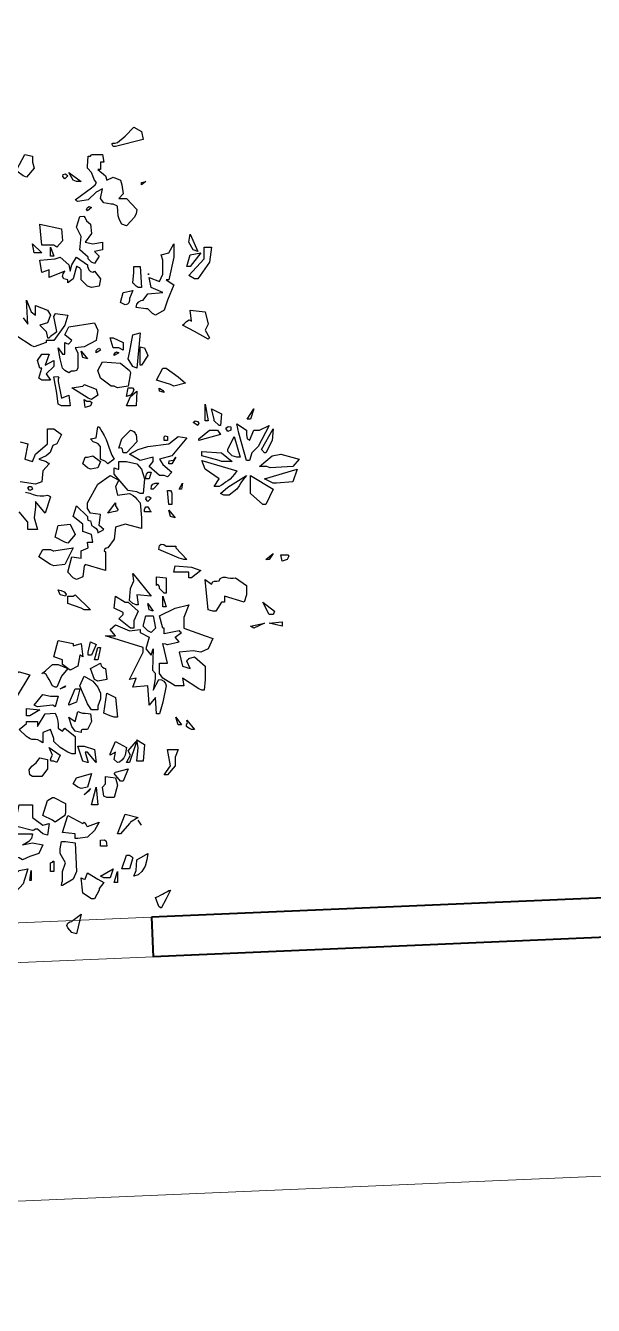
# Model space of a CAD drawing. Header units: millimetres. Extents: x 2810.5 to 2848.4, y 1624.4 to 1676.1.
# Drawn here: x 2822.14 to 2824.55, y 1658.49 to 1663.92 of the extents above; entities that cross this region are included whole.
import ezdxf

# ---------------------------------------------------------------- set-up
doc = ezdxf.new("R2010")
doc.units = ezdxf.units.MM
for name, color, linetype, lineweight in [('MURATURA_section_wall', 7, 'Continuous', 40), ('PROIEZIONI_finissime_fine lines', 251, 'Continuous', 9), ('PROIEZIONI_projections', 145, 'Continuous', 13)]:
    doc.layers.add(name, color=color, linetype=linetype, lineweight=lineweight)
doc.layers.add('VERDE_ALBERI', color=104, linetype='Continuous')

msp = doc.modelspace()

# ---------------------------------------------------------------- linework, layer by layer
at = {"layer": 'MURATURA_section_wall'}
msp.add_line((2822.6721, 1660.1373), (2822.6793, 1659.9699), dxfattribs=at)
for points in [[(2824.857, 1660.2309), (2822.6721, 1660.1373)], [(2824.8642, 1660.0635), (2822.6793, 1659.9699)]]:
    msp.add_lwpolyline(points, dxfattribs=at)
at = {"layer": 'PROIEZIONI_finissime_fine lines'}
msp.add_lwpolyline([(2811.7786, 1658.4914), (2811.7786, 1672.0177), (2831.8717, 1670.5762), (2831.6399, 1659.3424)], close=True, dxfattribs=at)
at = {"layer": 'PROIEZIONI_projections'}
for points in [[(2822.6721, 1660.1373), (2819.3971, 1659.9969)], [(2822.6793, 1659.9699), (2819.4043, 1659.8296)]]:
    msp.add_lwpolyline(points, dxfattribs=at)
at = {"layer": 'VERDE_ALBERI', "linetype": 'ByBlock'}
for points in [[(2822.5102, 1663.4045), (2822.5044, 1663.4161), (2822.5082, 1663.4199), (2822.5179, 1663.4199), (2822.5275, 1663.4219), (2822.5602, 1663.4488), (2822.5968, 1663.4874), (2822.6296, 1663.4681), (2822.6373, 1663.4354), (2822.5198, 1663.4045), (2822.5102, 1663.4045)], [(2822.1019, 1663.3083), (2822.1347, 1663.3718), (2822.1674, 1663.3641), (2822.1674, 1663.339), (2822.1751, 1663.314), (2822.1423, 1663.2755), (2822.1288, 1663.2813), (2822.1019, 1663.3005), (2822.1019, 1663.3044), (2822.1019, 1663.3083), (2822.1019, 1663.3083)], [(2822.4004, 1663.3217), (2822.4043, 1663.3641), (2822.41, 1663.3641), (2822.412, 1663.3641), (2822.4139, 1663.3641), (2822.4139, 1663.3641), (2822.4158, 1663.3679), (2822.4177, 1663.3718), (2822.4177, 1663.3718), (2822.464, 1663.3718), (2822.4697, 1663.339), (2822.462, 1663.339), (2822.4582, 1663.339), (2822.4562, 1663.339), (2822.4562, 1663.339), (2822.4562, 1663.3083), (2822.4505, 1663.3083), (2822.4466, 1663.3083), (2822.4447, 1663.3083), (2822.4447, 1663.3083), (2822.4775, 1663.2813), (2822.4832, 1663.262), (2822.5102, 1663.2755), (2822.541, 1663.262), (2822.5467, 1663.2428), (2822.5526, 1663.2042), (2822.5333, 1663.185), (2822.566, 1663.185), (2822.6103, 1663.1387), (2822.6065, 1663.1195), (2822.5987, 1663.1041), (2822.5853, 1663.0906), (2822.566, 1663.0695), (2822.5467, 1663.0752), (2822.5371, 1663.0945), (2822.5314, 1663.1118), (2822.5295, 1663.1311), (2822.5275, 1663.1522), (2822.5102, 1663.16), (2822.5044, 1663.16), (2822.5025, 1663.16), (2822.5006, 1663.16), (2822.5006, 1663.16), (2822.4697, 1663.1657), (2822.4562, 1663.185), (2822.464, 1663.2254), (2822.437, 1663.2119), (2822.4043, 1663.1792), (2822.36, 1663.1715), (2822.3542, 1663.1753), (2822.3504, 1663.1792), (2822.3484, 1663.1792), (2822.3484, 1663.1792), (2822.4177, 1663.2293), (2822.4255, 1663.2351), (2822.4331, 1663.2428), (2822.4389, 1663.2524), (2822.4312, 1663.262), (2822.4177, 1663.2948), (2822.4004, 1663.314), (2822.4004, 1663.3179), (2822.4004, 1663.3217), (2822.4004, 1663.3217)], [(2822.3041, 1663.2678), (2822.2964, 1663.2774), (2822.2983, 1663.2871), (2822.308, 1663.289), (2822.3176, 1663.2813), (2822.3041, 1663.2678)], [(2822.3407, 1663.262), (2822.3214, 1663.2948), (2822.3734, 1663.2562), (2822.3542, 1663.2562), (2822.3407, 1663.262)], [(2822.6296, 1663.2428), (2822.6296, 1663.2524), (2822.6353, 1663.2543), (2822.6431, 1663.2543), (2822.6488, 1663.2562), (2822.6296, 1663.2428)], [(2822.4043, 1662.9365), (2822.3677, 1662.9674), (2822.3734, 1663.0232), (2822.3542, 1663.0636), (2822.3677, 1663.108), (2822.385, 1663.1099), (2822.3908, 1663.1022), (2822.3965, 1663.0906), (2822.4139, 1663.0752), (2822.4177, 1663.0367), (2822.3908, 1663.0001), (2822.4235, 1662.9924), (2822.464, 1663.0001), (2822.464, 1662.9674), (2822.4312, 1662.9596), (2822.4505, 1662.9404), (2822.4312, 1662.9096), (2822.4177, 1662.9154), (2822.4043, 1662.9289), (2822.4043, 1662.9327), (2822.4043, 1662.9365), (2822.4043, 1662.9365)], [(2822.4004, 1663.133), (2822.3965, 1663.1387), (2822.4004, 1663.1465), (2822.4081, 1663.1503), (2822.4177, 1663.1465), (2822.4004, 1663.133)], [(2822.2579, 1662.9866), (2822.2078, 1662.9866), (2822.1982, 1663.0752), (2822.2906, 1663.056), (2822.2945, 1663.0059), (2822.2714, 1662.9789), (2822.2579, 1662.9866)], [(2822.8491, 1662.9674), (2822.8299, 1663.0001), (2822.8357, 1663.0329), (2822.8684, 1662.9596), (2822.8491, 1662.9674)], [(2822.1751, 1662.9539), (2822.1674, 1662.9924), (2822.2078, 1662.9539), (2822.1886, 1662.9539), (2822.1751, 1662.9539)], [(2822.2444, 1662.9404), (2822.2444, 1662.9789), (2822.2579, 1662.9404), (2822.2444, 1662.9404)], [(2822.7201, 1662.871), (2822.7201, 1662.9231), (2822.7124, 1662.9462), (2822.7452, 1662.9539), (2822.7663, 1662.9924), (2822.7663, 1662.9365), (2822.7452, 1662.8403), (2822.7393, 1662.8403), (2822.7355, 1662.8403), (2822.7336, 1662.8403), (2822.7336, 1662.8403), (2822.7663, 1662.8191), (2822.7393, 1662.7536), (2822.7258, 1662.7112), (2822.6893, 1662.6901), (2822.6758, 1662.6978), (2822.6566, 1662.717), (2822.6527, 1662.717), (2822.6508, 1662.717), (2822.6488, 1662.717), (2822.6488, 1662.717), (2822.6065, 1662.7228), (2822.6103, 1662.7363), (2822.6181, 1662.7459), (2822.6277, 1662.7517), (2822.6373, 1662.7536), (2822.6566, 1662.7806), (2822.7201, 1662.7863), (2822.6701, 1662.8075), (2822.6623, 1662.8499), (2822.7066, 1662.8325), (2822.7201, 1662.8634), (2822.7201, 1662.8673), (2822.7201, 1662.871)], [(2822.8222, 1662.8961), (2822.8357, 1662.9462), (2822.8819, 1662.9539), (2822.8357, 1662.8961), (2822.8222, 1662.8961)], [(2822.8549, 1662.8441), (2822.8299, 1662.8576), (2822.8954, 1662.9289), (2822.8954, 1662.9789), (2822.9261, 1662.9789), (2822.9184, 1662.9154), (2822.8684, 1662.8441), (2822.8549, 1662.8441)], [(2822.3677, 1662.8904), (2822.36, 1662.8942), (2822.3561, 1662.8961), (2822.3542, 1662.8961), (2822.3542, 1662.8961), (2822.3407, 1662.8441), (2822.3176, 1662.8268), (2822.3176, 1662.8345), (2822.3176, 1662.8383), (2822.3176, 1662.8403), (2822.3176, 1662.8403), (2822.3003, 1662.8441), (2822.2945, 1662.8538), (2822.2983, 1662.8653), (2822.3041, 1662.8769), (2822.2387, 1662.8499), (2822.2387, 1662.8826), (2822.2078, 1662.871), (2822.1982, 1662.9231), (2822.2637, 1662.9289), (2822.2849, 1662.9365), (2822.3214, 1662.9038), (2822.3273, 1662.8769), (2822.3349, 1662.9038), (2822.3542, 1662.9365), (2822.4004, 1662.9038), (2822.4004, 1662.9), (2822.4004, 1662.898), (2822.4004, 1662.8961), (2822.4004, 1662.8961), (2822.4062, 1662.8826), (2822.4139, 1662.8749), (2822.4235, 1662.873), (2822.4312, 1662.8769), (2822.4562, 1662.8441), (2822.4505, 1662.8133), (2822.4177, 1662.8075), (2822.4004, 1662.8133), (2822.3734, 1662.8403), (2822.3734, 1662.8826), (2822.3696, 1662.8865), (2822.3677, 1662.8904), (2822.3677, 1662.8904)], [(2822.3677, 1662.8904), (2822.3677, 1662.8904), (2822.3677, 1662.8904), (2822.3677, 1662.8904)], [(2822.3677, 1662.8904), (2822.3677, 1662.8904), (2822.3677, 1662.8904)], [(2822.4043, 1662.9365), (2822.4043, 1662.9365), (2822.4043, 1662.9365), (2822.4043, 1662.9365)], [(2822.4043, 1662.9365), (2822.4043, 1662.9365), (2822.4043, 1662.9365)], [(2822.6065, 1662.8133), (2822.5987, 1662.821), (2822.5949, 1662.8249), (2822.593, 1662.8268), (2822.593, 1662.8268), (2822.5968, 1662.871), (2822.5968, 1662.8961), (2822.6238, 1662.8961), (2822.6296, 1662.8075), (2822.6161, 1662.8075), (2822.6065, 1662.8133), (2822.6065, 1662.8133)], [(2822.6566, 1662.8634), (2822.6623, 1662.8634), (2822.6566, 1662.8634)], [(2822.7201, 1662.871), (2822.7201, 1662.871), (2822.7201, 1662.871), (2822.7201, 1662.871), (2822.7201, 1662.871)], [(2822.7201, 1662.871), (2822.7201, 1662.871), (2822.7201, 1662.871)], [(2822.541, 1662.7439), (2822.5526, 1662.7863), (2822.593, 1662.794), (2822.5795, 1662.7613), (2822.5795, 1662.7517), (2822.5757, 1662.7421), (2822.5699, 1662.7363), (2822.5602, 1662.7343), (2822.541, 1662.7439), (2822.541, 1662.7439)], [(2822.6065, 1662.8133), (2822.6065, 1662.8133), (2822.6065, 1662.8133), (2822.6065, 1662.8133), (2822.6065, 1662.8133), (2822.6065, 1662.8133)], [(2822.6065, 1662.8133), (2822.6065, 1662.8133), (2822.6065, 1662.8133)], [(2822.1481, 1662.6516), (2822.1423, 1662.7536), (2822.1616, 1662.7036), (2822.1808, 1662.6901), (2822.1808, 1662.7305), (2822.2309, 1662.7112), (2822.2444, 1662.6901), (2822.2309, 1662.6573), (2822.1982, 1662.6477), (2822.2252, 1662.6207), (2822.2309, 1662.5937), (2822.2348, 1662.5937), (2822.2387, 1662.5937), (2822.2387, 1662.5937), (2822.2425, 1662.5976), (2822.2444, 1662.6015), (2822.2444, 1662.6015), (2822.2714, 1662.6207), (2822.2579, 1662.6843), (2822.2618, 1662.692), (2822.2637, 1662.6958), (2822.2637, 1662.6978), (2822.2637, 1662.6978), (2822.3176, 1662.6901), (2822.3041, 1662.6477), (2822.2579, 1662.5822), (2822.2252, 1662.5822), (2822.2252, 1662.5783), (2822.2252, 1662.5765), (2822.2252, 1662.5745), (2822.2252, 1662.5745), (2822.1751, 1662.5552), (2822.1616, 1662.561), (2822.1019, 1662.6015)], [(2822.1288, 1662.6785), (2822.1481, 1662.6516)], [(2822.9127, 1662.588), (2822.8549, 1662.6207), (2822.8029, 1662.6477), (2822.8106, 1662.6535), (2822.8203, 1662.6631), (2822.8318, 1662.6708), (2822.8414, 1662.665), (2822.8357, 1662.7112), (2822.8992, 1662.7036), (2822.9127, 1662.6516), (2822.8992, 1662.6265), (2822.9184, 1662.5937), (2822.9127, 1662.588)], [(2822.36, 1662.5245), (2822.36, 1662.4647), (2822.3542, 1662.4551), (2822.3445, 1662.4531), (2822.333, 1662.4531), (2822.3214, 1662.4455), (2822.3041, 1662.4551), (2822.2945, 1662.4647), (2822.2849, 1662.5052), (2822.2772, 1662.5514), (2822.2945, 1662.5245), (2822.3003, 1662.5245), (2822.3022, 1662.5245), (2822.3041, 1662.5245), (2822.3041, 1662.5245), (2822.3041, 1662.5745), (2822.3138, 1662.5706), (2822.3195, 1662.5687), (2822.3214, 1662.5687), (2822.3214, 1662.5687), (2822.3349, 1662.5822), (2822.3041, 1662.6072), (2822.3214, 1662.64), (2822.4312, 1662.6573), (2822.4447, 1662.6265), (2822.437, 1662.5822), (2822.3869, 1662.5552), (2822.3484, 1662.5514), (2822.36, 1662.5302), (2822.36, 1662.5264), (2822.36, 1662.5245)], [(2822.5333, 1662.5514), (2822.5102, 1662.5514), (2822.4967, 1662.5937), (2822.5044, 1662.5937), (2822.5082, 1662.5937), (2822.5102, 1662.5937), (2822.5102, 1662.5937), (2822.5526, 1662.5745), (2822.5526, 1662.5417), (2822.5333, 1662.5514)], [(2822.593, 1662.4725), (2822.5737, 1662.5052), (2822.5795, 1662.5302), (2822.593, 1662.6072), (2822.6238, 1662.615), (2822.6103, 1662.4647), (2822.593, 1662.4725)], [(2822.1943, 1662.4224), (2822.2078, 1662.4647), (2822.2021, 1662.4647), (2822.2002, 1662.4647), (2822.1982, 1662.4647), (2822.1982, 1662.4647), (2822.1886, 1662.4975), (2822.2078, 1662.5245), (2822.2387, 1662.5245), (2822.2213, 1662.4782), (2822.2579, 1662.4975), (2822.2579, 1662.4725), (2822.2252, 1662.4416), (2822.2444, 1662.4146), (2822.2078, 1662.4146), (2822.1943, 1662.4224), (2822.1943, 1662.4224)], [(2822.3811, 1662.511), (2822.3734, 1662.5379), (2822.4004, 1662.5052), (2822.3811, 1662.511)], [(2822.437, 1662.5302), (2822.437, 1662.5398), (2822.4447, 1662.5476), (2822.4524, 1662.5495), (2822.4562, 1662.5417), (2822.437, 1662.5302)], [(2822.514, 1662.5186), (2822.514, 1662.5245), (2822.5179, 1662.5302), (2822.5236, 1662.5341), (2822.5333, 1662.5302), (2822.514, 1662.5186)], [(2822.6238, 1662.4782), (2822.6238, 1662.5552), (2822.6353, 1662.5533), (2822.6411, 1662.5514), (2822.6431, 1662.5514), (2822.6431, 1662.5514), (2822.6566, 1662.5186), (2822.6296, 1662.4782), (2822.6238, 1662.4782), (2822.6238, 1662.4782)], [(2822.514, 1662.3896), (2822.5006, 1662.3896), (2822.4562, 1662.4224), (2822.4447, 1662.4551), (2822.464, 1662.4917), (2822.541, 1662.4859), (2822.5795, 1662.4551), (2822.5815, 1662.4494), (2822.5833, 1662.4474), (2822.5833, 1662.4455), (2822.5833, 1662.4455), (2822.5737, 1662.3896), (2822.5275, 1662.3819), (2822.514, 1662.3896)], [(2822.7528, 1662.3954), (2822.6932, 1662.4146), (2822.7201, 1662.4647), (2822.7278, 1662.4647), (2822.7317, 1662.4647), (2822.7336, 1662.4647), (2822.7336, 1662.4647), (2822.7856, 1662.4281), (2822.8164, 1662.4011), (2822.7663, 1662.3896), (2822.7528, 1662.3954)], [(2822.2772, 1662.3126), (2822.2714, 1662.3588), (2822.2579, 1662.4281), (2822.2753, 1662.4301), (2822.2791, 1662.4262), (2822.2772, 1662.4185), (2822.2772, 1662.4089), (2822.2906, 1662.3376), (2822.3214, 1662.3511), (2822.3273, 1662.3049), (2822.2906, 1662.3049), (2822.2772, 1662.3126)], [(2822.3869, 1662.3954), (2822.437, 1662.3761), (2822.4447, 1662.3511), (2822.4177, 1662.3319), (2822.4043, 1662.3376), (2822.3349, 1662.3819), (2822.3811, 1662.3896), (2822.385, 1662.3935), (2822.3869, 1662.3954), (2822.3869, 1662.3954)], [(2822.566, 1662.3454), (2822.5737, 1662.3819), (2822.5911, 1662.3819), (2822.5968, 1662.3742), (2822.593, 1662.3626), (2822.5833, 1662.3511), (2822.566, 1662.3454)], [(2822.6103, 1662.3684), (2822.6065, 1662.3049), (2822.5795, 1662.3049), (2822.566, 1662.3049), (2822.5833, 1662.3454), (2822.6103, 1662.3684)], [(2822.7066, 1662.3684), (2822.7047, 1662.38), (2822.7104, 1662.378), (2822.7201, 1662.3704), (2822.7258, 1662.3626), (2822.7066, 1662.3684)], [(2822.3908, 1662.2991), (2822.3869, 1662.3319), (2822.3985, 1662.326), (2822.412, 1662.326), (2822.4196, 1662.3203), (2822.4139, 1662.3049), (2822.3908, 1662.2991)], [(2822.8992, 1662.2413), (2822.8992, 1662.3126), (2822.9127, 1662.2413), (2822.8992, 1662.2413)], [(2822.9377, 1662.249), (2822.9261, 1662.2933), (2822.9685, 1662.2722), (2822.9646, 1662.2221), (2822.9589, 1662.2221), (2822.9377, 1662.2413), (2822.9377, 1662.2452), (2822.9377, 1662.249), (2822.9377, 1662.249)], [(2823.0783, 1662.249), (2823.1052, 1662.2933), (2823.0917, 1662.249), (2823.0783, 1662.249)], [(2822.8491, 1662.2355), (2822.8568, 1662.2413), (2822.8664, 1662.2394), (2822.8723, 1662.2317), (2822.8684, 1662.2221), (2822.8491, 1662.2355)], [(2822.9377, 1662.249), (2822.9377, 1662.249), (2822.9377, 1662.249), (2822.9377, 1662.249)], [(2822.9377, 1662.249), (2822.9377, 1662.249), (2822.9377, 1662.249)], [(2822.1154, 1662.1528), (2822.1481, 1662.1451), (2822.1347, 1662.0796), (2822.1674, 1662.0699), (2822.1808, 1662.1007), (2822.2309, 1662.1451), (2822.2309, 1662.2086), (2822.2579, 1662.2086), (2822.2906, 1662.1836), (2822.2714, 1662.1451), (2822.254, 1662.1373), (2822.2483, 1662.1238), (2822.2425, 1662.1084), (2822.2252, 1662.0931), (2822.1943, 1662.0796), (2822.2252, 1662.0699), (2822.2329, 1662.0642), (2822.2367, 1662.0622), (2822.2387, 1662.0603), (2822.2387, 1662.0603), (2822.2117, 1662.0295), (2822.2078, 1661.9832), (2822.1808, 1661.9736), (2822.1154, 1661.9832)], [(2822.4505, 1662.2163), (2822.462, 1662.197), (2822.4716, 1662.1797), (2822.4794, 1662.1624), (2822.4851, 1662.1469), (2822.4909, 1662.1297), (2822.4967, 1662.1142), (2822.5044, 1662.0969), (2822.514, 1662.0796), (2822.4871, 1662.0603), (2822.4775, 1662.0699), (2822.4562, 1662.0796), (2822.4562, 1662.1335), (2822.4466, 1662.1451), (2822.437, 1662.1489), (2822.4255, 1662.1528), (2822.4139, 1662.1662), (2822.437, 1662.1701), (2822.4447, 1662.2163), (2822.4485, 1662.2163), (2822.4505, 1662.2163), (2822.4505, 1662.2163)], [(2822.5526, 1662.1066), (2822.5506, 1662.1123), (2822.5487, 1662.1219), (2822.543, 1662.1277), (2822.5333, 1662.1258), (2822.5467, 1662.1662), (2822.5833, 1662.2028), (2822.5911, 1662.1989), (2822.5949, 1662.197), (2822.5968, 1662.197), (2822.5968, 1662.197), (2822.6026, 1662.1893), (2822.6046, 1662.1855), (2822.6065, 1662.1836), (2822.6065, 1662.1836), (2822.6103, 1662.1528), (2822.566, 1662.1066), (2822.5526, 1662.1066)], [(2822.8723, 1662.1662), (2822.9184, 1662.2028), (2822.9512, 1662.2028), (2822.9646, 1662.1836), (2822.8723, 1662.1585), (2822.8723, 1662.1662)], [(2822.9955, 1662.197), (2822.9878, 1662.2105), (2822.9974, 1662.2182), (2823.009, 1662.2163), (2823.009, 1662.2028), (2822.9955, 1662.197)], [(2823.0745, 1662.0738), (2823.0417, 1662.1893), (2823.034, 1662.2298), (2823.0745, 1662.2028), (2823.0745, 1662.1836), (2823.0783, 1662.1662), (2823.0841, 1662.1624), (2823.086, 1662.1604), (2823.088, 1662.1585), (2823.088, 1662.1585), (2823.1052, 1662.2028), (2823.1303, 1662.2028), (2823.1707, 1662.2221), (2823.1245, 1662.1335), (2823.0976, 1662.1066), (2823.088, 1662.0738), (2823.0745, 1662.0738)], [(2823.1515, 1662.1066), (2823.138, 1662.12), (2823.1881, 1662.2086), (2823.1842, 1662.1585), (2823.1572, 1662.1066), (2823.1534, 1662.1066), (2823.1515, 1662.1066), (2823.1515, 1662.1066)], [(2822.7258, 1662.0102), (2822.7066, 1662.0102), (2822.6623, 1662.0487), (2822.6797, 1662.0699), (2822.6797, 1662.0873), (2822.6238, 1662.0738), (2822.5795, 1662.1007), (2822.6161, 1662.12), (2822.6566, 1662.1335), (2822.7452, 1662.1451), (2822.7856, 1662.1758), (2822.8222, 1662.1701), (2822.7586, 1662.0931), (2822.7066, 1662.0796), (2822.7201, 1662.0565), (2822.7586, 1662.0237), (2822.7393, 1662.0045), (2822.7258, 1662.0102)], [(2822.7258, 1662.1585), (2822.7258, 1662.1662), (2822.7258, 1662.1739), (2822.7297, 1662.1778), (2822.7393, 1662.1758), (2822.7393, 1662.1585), (2822.7258, 1662.1585)], [(2822.9955, 1662.12), (2823.0225, 1662.1758), (2823.0475, 1662.0873), (2823.0398, 1662.0873), (2823.036, 1662.0873), (2823.034, 1662.0873), (2823.034, 1662.0873), (2823.0147, 1662.0931), (2822.9955, 1662.1123), (2822.9955, 1662.1162), (2822.9955, 1662.12), (2822.9955, 1662.12)], [(2822.4004, 1662.043), (2822.3811, 1662.0603), (2822.3908, 1662.0873), (2822.3965, 1662.0873), (2822.3985, 1662.0873), (2822.4004, 1662.0873), (2822.4004, 1662.0873), (2822.4235, 1662.0931), (2822.4562, 1662.0699), (2822.4447, 1662.043), (2822.4139, 1662.0372), (2822.4004, 1662.043)], [(2822.7452, 1662.0603), (2822.7471, 1662.0718), (2822.7548, 1662.0738), (2822.7663, 1662.0757), (2822.7759, 1662.0873), (2822.7586, 1662.0603), (2822.7452, 1662.0603)], [(2822.9589, 1662.0738), (2822.8858, 1662.0931), (2822.8858, 1662.1046), (2822.8858, 1662.1104), (2822.8858, 1662.1123), (2822.8858, 1662.1123), (2822.9685, 1662.1066), (2823.0147, 1662.0699), (2822.9685, 1662.0699), (2822.9589, 1662.0738)], [(2823.1611, 1662.0487), (2823.1303, 1662.0487), (2823.1842, 1662.0931), (2823.2208, 1662.1007), (2823.2978, 1662.0796), (2823.2709, 1662.0487), (2823.1746, 1662.043), (2823.1611, 1662.0487)], [(2823.1515, 1662.1066), (2823.1515, 1662.1066), (2823.1515, 1662.1066), (2823.1515, 1662.1066)], [(2823.1515, 1662.1066), (2823.1515, 1662.1066), (2823.1515, 1662.1066)], [(2822.6103, 1661.9409), (2822.5737, 1661.9467), (2822.514, 1662.016), (2822.514, 1662.043), (2822.5256, 1662.0391), (2822.5314, 1662.0372), (2822.5333, 1662.0372), (2822.5333, 1662.0372), (2822.5333, 1662.0699), (2822.566, 1662.0699), (2822.6103, 1662.0603), (2822.6296, 1662.0372), (2822.6431, 1661.9967), (2822.6373, 1661.9332), (2822.6238, 1661.9332), (2822.6103, 1661.9409)], [(2822.6488, 1661.9967), (2822.6488, 1662.0045), (2822.6508, 1662.016), (2822.6585, 1662.0237), (2822.6701, 1662.0237), (2822.6623, 1661.9967), (2822.6488, 1661.9967)], [(2822.9377, 1661.964), (2822.9589, 1661.9967), (2822.8992, 1662.0372), (2822.8858, 1662.0738), (2823.034, 1662.0295), (2823.0244, 1662.016), (2823.0147, 1662.0045), (2823.0051, 1661.9948), (2822.9955, 1661.9871), (2822.9859, 1661.9813), (2822.9762, 1661.9736), (2822.9685, 1661.9698), (2822.9589, 1661.964), (2822.9377, 1661.964)], [(2823.1881, 1661.9775), (2823.1515, 1661.9967), (2823.2902, 1662.0372), (2823.2709, 1661.9832), (2823.2016, 1661.9775), (2823.1881, 1661.9775)], [(2822.3869, 1661.6271), (2822.3811, 1661.5809), (2822.3542, 1661.5693), (2822.3407, 1661.577), (2822.3176, 1661.6001), (2822.3349, 1661.6656), (2822.3734, 1661.6598), (2822.3734, 1661.6906), (2822.4043, 1661.7041), (2822.4004, 1661.7271), (2822.4235, 1661.7271), (2822.4177, 1661.7599), (2822.3811, 1661.7734), (2822.3811, 1661.8042), (2822.3407, 1661.8369), (2822.3542, 1661.8812), (2822.4004, 1661.8369), (2822.4004, 1661.8273), (2822.4024, 1661.8215), (2822.4062, 1661.8196), (2822.4139, 1661.8176), (2822.4158, 1661.8061), (2822.4177, 1661.8003), (2822.4177, 1661.7984), (2822.4177, 1661.7984), (2822.4274, 1661.7926), (2822.437, 1661.7849), (2822.4428, 1661.7772), (2822.4447, 1661.7676), (2822.4697, 1661.781), (2822.4505, 1661.7984), (2822.4562, 1661.8446), (2822.4139, 1661.8504), (2822.4004, 1661.8696), (2822.4004, 1661.8947), (2822.4447, 1661.9736), (2822.4967, 1662.0102), (2822.5333, 1661.991), (2822.5198, 1661.964), (2822.5275, 1661.9275), (2822.5795, 1661.9332), (2822.5949, 1661.9255), (2822.6026, 1661.9178), (2822.6103, 1661.9101), (2822.6238, 1661.8947), (2822.6296, 1661.8311), (2822.6296, 1661.7849), (2822.5602, 1661.8042), (2822.5198, 1661.7907), (2822.514, 1661.7406), (2822.4871, 1661.7041), (2822.4794, 1661.7022), (2822.4736, 1661.6964), (2822.4716, 1661.6906), (2822.4775, 1661.6868), (2822.4775, 1661.6078), (2822.3908, 1661.6329), (2822.3889, 1661.629), (2822.3869, 1661.6271), (2822.3869, 1661.6271)], [(2822.6701, 1661.9525), (2822.6719, 1661.966), (2822.6777, 1661.9736), (2822.6873, 1661.9775), (2822.7028, 1661.9775), (2822.6797, 1661.9525), (2822.6701, 1661.9525)], [(2822.7894, 1661.9525), (2822.8029, 1661.9775), (2822.799, 1661.9525), (2822.7894, 1661.9525)], [(2822.9646, 1661.9332), (2822.9955, 1661.9602), (2823.0745, 1662.0102), (2823.061, 1661.9929), (2823.0514, 1661.9795), (2823.0436, 1661.966), (2823.034, 1661.9525), (2823.0013, 1661.9275), (2822.9781, 1661.9275), (2822.9646, 1661.9332), (2822.9646, 1661.9332)], [(2823.0917, 1661.9409), (2823.0917, 1662.0102), (2823.1881, 1661.9525), (2823.1572, 1661.887), (2823.1437, 1661.887), (2823.0917, 1661.9332), (2823.0917, 1661.9371), (2823.0917, 1661.9409)], [(2822.1385, 1661.939), (2822.1558, 1661.9351), (2822.1712, 1661.9294), (2822.1867, 1661.9255), (2822.2002, 1661.9236), (2822.2155, 1661.9236), (2822.2309, 1661.9275), (2822.2387, 1661.9236), (2822.2425, 1661.9216), (2822.2444, 1661.9197), (2822.2444, 1661.9197), (2822.2213, 1661.8504), (2822.1808, 1661.9005), (2822.1808, 1661.8774), (2822.1751, 1661.8311), (2822.1886, 1661.781), (2822.1616, 1661.781), (2822.1481, 1661.781), (2822.1481, 1661.8119), (2822.1116, 1661.8561)], [(2822.1558, 1661.9467), (2822.1481, 1661.9563), (2822.1539, 1661.964), (2822.1635, 1661.964), (2822.1674, 1661.9525), (2822.1558, 1661.9467)], [(2822.6566, 1661.9005), (2822.6488, 1661.9101), (2822.6508, 1661.9197), (2822.6604, 1661.9216), (2822.6701, 1661.914), (2822.6566, 1661.9005)], [(2822.7586, 1661.9332), (2822.7586, 1661.887), (2822.7452, 1661.887), (2822.7393, 1661.9467), (2822.7471, 1661.9467), (2822.7509, 1661.9467), (2822.7528, 1661.9467), (2822.7528, 1661.9467), (2822.7567, 1661.939), (2822.7586, 1661.9351), (2822.7586, 1661.9332)], [(2822.4871, 1661.8504), (2822.5198, 1661.8947), (2822.5198, 1661.887), (2822.5198, 1661.8831), (2822.5198, 1661.8812), (2822.5198, 1661.8812), (2822.5295, 1661.8658), (2822.5275, 1661.86), (2822.5179, 1661.8581), (2822.5102, 1661.8561), (2822.4871, 1661.8504)], [(2822.6431, 1661.8561), (2822.6431, 1661.8658), (2822.645, 1661.8735), (2822.6488, 1661.8774), (2822.6566, 1661.8774), (2822.6642, 1661.8658), (2822.6681, 1661.8581), (2822.6701, 1661.8561), (2822.6701, 1661.8561), (2822.6431, 1661.8561)], [(2822.7528, 1661.8369), (2822.7452, 1661.8639), (2822.7721, 1661.8311), (2822.7528, 1661.8369)], [(2822.3041, 1661.7271), (2822.2637, 1661.7483), (2822.2772, 1661.7984), (2822.3273, 1661.8042), (2822.3484, 1661.7599), (2822.3176, 1661.7234), (2822.3041, 1661.7271)], [(2822.2444, 1661.6329), (2822.1943, 1661.6656), (2822.2117, 1661.6964), (2822.2444, 1661.6964), (2822.2521, 1661.6926), (2822.2559, 1661.6906), (2822.2579, 1661.6906), (2822.2579, 1661.6906), (2822.3407, 1661.7041), (2822.3041, 1661.6329), (2822.2579, 1661.6271), (2822.2444, 1661.6329)], [(2822.7759, 1661.7041), (2822.8222, 1661.654), (2822.8144, 1661.654), (2822.8106, 1661.654), (2822.8087, 1661.654), (2822.8087, 1661.654), (2822.7894, 1661.6598), (2822.7028, 1661.6964), (2822.7066, 1661.7137), (2822.7124, 1661.7195), (2822.7239, 1661.7176), (2822.7336, 1661.7099), (2822.7759, 1661.7099), (2822.7759, 1661.706), (2822.7759, 1661.7041), (2822.7759, 1661.7041)], [(2823.1572, 1661.654), (2823.1881, 1661.6791), (2823.1707, 1661.654), (2823.1572, 1661.654)], [(2823.2266, 1661.6464), (2823.2208, 1661.6733), (2823.2362, 1661.6733), (2823.2497, 1661.6733), (2823.2536, 1661.6675), (2823.2478, 1661.654), (2823.2266, 1661.6464)], [(2822.3869, 1661.6271), (2822.3869, 1661.6271), (2822.3869, 1661.6271), (2822.3869, 1661.6271)], [(2822.3869, 1661.6271), (2822.3869, 1661.6271), (2822.3869, 1661.6271)], [(2822.593, 1661.4673), (2822.5795, 1661.4807), (2822.5833, 1661.5308), (2822.5968, 1661.5635), (2822.593, 1661.5944), (2822.6701, 1661.498), (2822.6103, 1661.5038), (2822.6161, 1661.4614), (2822.6065, 1661.4614), (2822.593, 1661.4673)], [(2822.8299, 1661.577), (2822.8299, 1661.6001), (2822.7663, 1661.6001), (2822.7721, 1661.6271), (2822.8414, 1661.6213), (2822.8819, 1661.6078), (2822.8414, 1661.577), (2822.8299, 1661.577)], [(2822.7258, 1661.5115), (2822.7066, 1661.5308), (2822.7066, 1661.5365), (2822.7028, 1661.5443), (2822.6989, 1661.5481), (2822.6932, 1661.5443), (2822.6932, 1661.5809), (2822.7336, 1661.577), (2822.7336, 1661.5115), (2822.7258, 1661.5115)], [(2822.9127, 1661.4403), (2822.8992, 1661.5693), (2822.9261, 1661.55), (2822.9319, 1661.5597), (2822.9396, 1661.5616), (2822.9493, 1661.5616), (2822.9589, 1661.5635), (2822.9628, 1661.5731), (2822.9685, 1661.577), (2822.9762, 1661.5789), (2822.9859, 1661.5789), (2822.9955, 1661.577), (2823.007, 1661.5751), (2823.0186, 1661.5751), (2823.0282, 1661.577), (2823.0745, 1661.5443), (2823.0745, 1661.5038), (2823.0648, 1661.473), (2822.982, 1661.498), (2822.982, 1661.473), (2822.9743, 1661.473), (2822.9705, 1661.473), (2822.9685, 1661.473), (2822.9685, 1661.473), (2822.9454, 1661.4345), (2822.9377, 1661.4345), (2822.9339, 1661.4345), (2822.9319, 1661.4345), (2822.9319, 1661.4345), (2822.9127, 1661.4403)], [(2822.2849, 1661.5038), (2822.2772, 1661.525), (2822.2887, 1661.523), (2822.3022, 1661.5173), (2822.3099, 1661.5077), (2822.308, 1661.498), (2822.2849, 1661.5038)], [(2822.3484, 1661.5038), (2822.4139, 1661.4403), (2822.3869, 1661.4403), (2822.3734, 1661.4479), (2822.3176, 1661.4673), (2822.3176, 1661.498), (2822.3407, 1661.498), (2822.3445, 1661.5019), (2822.3484, 1661.5038), (2822.3484, 1661.5038)], [(2822.5833, 1661.3632), (2822.5333, 1661.4018), (2822.5526, 1661.421), (2822.5526, 1661.4249), (2822.5526, 1661.4287), (2822.5526, 1661.4287), (2822.514, 1661.4479), (2822.5198, 1661.498), (2822.5602, 1661.473), (2822.568, 1661.473), (2822.5718, 1661.473), (2822.5737, 1661.473), (2822.5737, 1661.473), (2822.6161, 1661.4345), (2822.5968, 1661.3941), (2822.5968, 1661.3632), (2822.5833, 1661.3632), (2822.5833, 1661.3632)], [(2822.7201, 1661.4538), (2822.7201, 1661.498), (2822.7336, 1661.4538), (2822.7201, 1661.4538), (2822.7201, 1661.4538)], [(2822.5526, 1661.4287), (2822.5526, 1661.4287), (2822.5526, 1661.4287), (2822.5526, 1661.4287)], [(2822.6623, 1661.4403), (2822.6566, 1661.4673), (2822.6797, 1661.4345), (2822.6623, 1661.4403)], [(2822.7201, 1661.3632), (2822.7066, 1661.4152), (2822.7721, 1661.4479), (2822.8299, 1661.4614), (2822.8087, 1661.4075), (2822.8087, 1661.3632), (2822.8992, 1661.3305), (2822.9319, 1661.3189), (2822.9127, 1661.2747), (2822.8819, 1661.2612), (2822.8491, 1661.267), (2822.7894, 1661.2612), (2822.8029, 1661.2015), (2822.8357, 1661.1918), (2822.8222, 1661.2226), (2822.826, 1661.2285), (2822.8299, 1661.2323), (2822.8299, 1661.2342), (2822.8299, 1661.2342), (2822.8549, 1661.2419), (2822.8992, 1661.2015), (2822.8992, 1661.1456), (2822.8954, 1661.0994), (2822.8858, 1661.0994), (2822.8723, 1661.1051), (2822.8029, 1661.1514), (2822.8087, 1661.1186), (2822.7721, 1661.1186), (2822.7201, 1661.1514), (2822.7066, 1661.1706), (2822.7066, 1661.215), (2822.7393, 1661.215), (2822.7201, 1661.2977), (2822.7317, 1661.2958), (2822.7374, 1661.2939), (2822.7393, 1661.2939), (2822.7393, 1661.2939), (2822.7894, 1661.3055), (2822.7721, 1661.3247), (2822.799, 1661.344), (2822.7933, 1661.3478), (2822.7913, 1661.3517), (2822.7894, 1661.3517), (2822.7894, 1661.3517), (2822.7258, 1661.3382), (2822.7258, 1661.3632), (2822.722, 1661.3632), (2822.7201, 1661.3632), (2822.7201, 1661.3632)], [(2823.1707, 1661.421), (2823.1437, 1661.473), (2823.1938, 1661.4345), (2823.19, 1661.4268), (2823.1881, 1661.4229), (2823.1881, 1661.421), (2823.1881, 1661.421), (2823.1707, 1661.421), (2823.1707, 1661.421)], [(2822.6623, 1661.0416), (2822.6566, 1661.1186), (2822.593, 1661.1129), (2822.6065, 1661.1514), (2822.5795, 1661.1456), (2822.6373, 1661.2612), (2822.6373, 1661.2804), (2822.4775, 1661.3305), (2822.5198, 1661.3305), (2822.4967, 1661.3574), (2822.5198, 1661.3767), (2822.5795, 1661.3517), (2822.6238, 1661.3574), (2822.6238, 1661.3498), (2822.6238, 1661.3459), (2822.6238, 1661.344), (2822.6238, 1661.344), (2822.6623, 1661.3247), (2822.6488, 1661.2747), (2822.6701, 1661.2477), (2822.6797, 1661.2747), (2822.6758, 1661.1841), (2822.6873, 1661.1726), (2822.6873, 1661.1495), (2822.6835, 1661.1225), (2822.6797, 1661.0994), (2822.7028, 1661.1456), (2822.7143, 1661.1437), (2822.7239, 1661.1379), (2822.7317, 1661.1283), (2822.7336, 1661.1186), (2822.7201, 1661.0494), (2822.7066, 1660.9993), (2822.6932, 1660.9993), (2822.6893, 1661.0686), (2822.6623, 1661.0359), (2822.6623, 1661.0397), (2822.6623, 1661.0416), (2822.6623, 1661.0416)], [(2822.6566, 1661.3517), (2822.6373, 1661.3709), (2822.6488, 1661.4152), (2822.6797, 1661.4152), (2822.6893, 1661.3632), (2822.6701, 1661.344), (2822.6566, 1661.3517)], [(2823.0917, 1661.3709), (2823.1515, 1661.3844), (2823.1052, 1661.3632), (2823.0917, 1661.3709), (2823.0917, 1661.3709)], [(2823.1707, 1661.421), (2823.1707, 1661.421), (2823.1707, 1661.421), (2823.1707, 1661.421), (2823.1707, 1661.421), (2823.1707, 1661.421)], [(2823.1707, 1661.421), (2823.1707, 1661.421), (2823.1707, 1661.421)], [(2823.2016, 1661.3767), (2823.1707, 1661.3844), (2823.2266, 1661.3902), (2823.2266, 1661.3787), (2823.2266, 1661.3728), (2823.2266, 1661.3709), (2823.2266, 1661.3709), (2823.2016, 1661.3767)], [(2822.5833, 1661.3632), (2822.5833, 1661.3632), (2822.5833, 1661.3632), (2822.5833, 1661.3632), (2822.5833, 1661.3632), (2822.5833, 1661.3632)], [(2822.7201, 1661.3632), (2822.7201, 1661.3632), (2822.7201, 1661.3632), (2822.7201, 1661.3632)], [(2822.7201, 1661.3632), (2822.7201, 1661.3632), (2822.7201, 1661.3632)], [(2822.3176, 1661.1918), (2822.2945, 1661.2092), (2822.2945, 1661.2285), (2822.2579, 1661.2419), (2822.2772, 1661.3112), (2822.3407, 1661.2977), (2822.3407, 1661.292), (2822.3407, 1661.2901), (2822.3407, 1661.2881), (2822.3407, 1661.2881), (2822.3734, 1661.2977), (2822.3811, 1661.2419), (2822.3734, 1661.2457), (2822.3696, 1661.2477), (2822.3677, 1661.2477), (2822.3677, 1661.2477), (2822.36, 1661.2015), (2822.3273, 1661.1841), (2822.3176, 1661.1918)], [(2822.4043, 1661.2477), (2822.4043, 1661.2612), (2822.4139, 1661.3055), (2822.437, 1661.2939), (2822.4177, 1661.2477), (2822.4043, 1661.2477)], [(2822.4312, 1661.2285), (2822.4447, 1661.2804), (2822.4505, 1661.2804), (2822.4544, 1661.2804), (2822.4562, 1661.2804), (2822.4562, 1661.2804), (2822.4447, 1661.2285), (2822.4312, 1661.2285)], [(2822.2521, 1661.1186), (2822.2387, 1661.1456), (2822.2309, 1661.1572), (2822.2252, 1661.1668), (2822.2174, 1661.1726), (2822.2078, 1661.1706), (2822.2174, 1661.1784), (2822.2232, 1661.1822), (2822.2252, 1661.1841), (2822.2252, 1661.1841), (2822.2521, 1661.2092), (2822.2772, 1661.2092), (2822.3176, 1661.1918), (2822.2906, 1661.1591), (2822.2714, 1661.1129), (2822.2637, 1661.1129), (2822.2521, 1661.1186)], [(2822.4312, 1661.1456), (2822.4139, 1661.1918), (2822.4562, 1661.215), (2822.4582, 1661.2034), (2822.464, 1661.1976), (2822.4716, 1661.1937), (2822.4775, 1661.1918), (2822.4832, 1661.1456), (2822.4447, 1661.1379), (2822.4312, 1661.1456), (2822.4312, 1661.1456)], [(2822.0981, 1661.1706), (2822.1057, 1661.1745), (2822.1096, 1661.1784), (2822.1116, 1661.1784), (2822.1116, 1661.1784), (2822.1558, 1661.1649), (2822.0981, 1661.0686), (2822.0596, 1661.0686), (2822.0383, 1661.0224), (2822.0017, 1661.0166), (2821.9882, 1661.0166), (2821.9882, 1661.0744), (2822.0191, 1661.0955), (2822.0711, 1661.0955), (2822.0923, 1661.1706), (2822.0961, 1661.1706), (2822.0981, 1661.1706), (2822.0981, 1661.1706)], [(2822.4562, 1661.0821), (2822.4562, 1661.0628), (2822.4505, 1661.0474), (2822.4447, 1661.032), (2822.4447, 1661.0166), (2822.4177, 1661.0166), (2822.4004, 1661.0416), (2822.3908, 1661.0666), (2822.3792, 1661.0917), (2822.3677, 1661.1186), (2822.3869, 1661.1591), (2822.4235, 1661.1379), (2822.4447, 1661.1129), (2822.4562, 1661.0879), (2822.4562, 1661.084), (2822.4562, 1661.0821)], [(2822.3041, 1661.1129), (2822.2849, 1661.1051), (2822.308, 1661.1186), (2822.306, 1661.1148), (2822.3041, 1661.1129), (2822.3041, 1661.1129)], [(2822.3041, 1661.1129), (2822.3041, 1661.1129), (2822.3041, 1661.1129), (2822.3041, 1661.1129)], [(2822.3041, 1661.1129), (2822.3041, 1661.1129), (2822.3041, 1661.1129)], [(2822.3214, 1661.0416), (2822.3484, 1661.1051), (2822.36, 1661.1051), (2822.3658, 1661.1051), (2822.3677, 1661.1051), (2822.3677, 1661.1051), (2822.3542, 1661.0494), (2822.3214, 1661.0359), (2822.3214, 1661.0416)], [(2822.4312, 1661.1456), (2822.4312, 1661.1456), (2822.4312, 1661.1456), (2822.4312, 1661.1456), (2822.4312, 1661.1456), (2822.4312, 1661.1456)], [(2822.4312, 1661.1456), (2822.4312, 1661.1456), (2822.4312, 1661.1456)], [(2822.1751, 1661.0359), (2822.2117, 1661.0821), (2822.2444, 1661.0744), (2822.2714, 1661.0744), (2822.2753, 1661.0744), (2822.2772, 1661.0744), (2822.2772, 1661.0744), (2822.2637, 1661.03), (2822.2579, 1661.0339), (2822.254, 1661.0359), (2822.2521, 1661.0359), (2822.2521, 1661.0359), (2822.1886, 1661.03), (2822.1751, 1661.0359), (2822.1751, 1661.0359)], [(2822.4967, 1660.9915), (2822.4697, 1661.0031), (2822.4832, 1661.0879), (2822.5198, 1661.0686), (2822.5275, 1660.9858), (2822.5198, 1660.9858), (2822.516, 1660.9858), (2822.514, 1660.9858), (2822.514, 1660.9858), (2822.4967, 1660.9915)], [(2822.3176, 1660.8375), (2822.2849, 1660.8568), (2822.2579, 1660.8818), (2822.2579, 1660.8895), (2822.2579, 1660.8933), (2822.2579, 1660.8953), (2822.2579, 1660.8953), (2822.2444, 1660.9338), (2822.2117, 1660.9203), (2822.2117, 1660.876), (2822.2002, 1660.8837), (2822.1905, 1660.8895), (2822.1808, 1660.8914), (2822.1732, 1660.8914), (2822.1654, 1660.8914), (2822.1578, 1660.8933), (2822.1501, 1660.8972), (2822.1423, 1660.9029), (2822.1116, 1660.9338), (2822.1423, 1660.9588), (2822.1423, 1660.9627), (2822.1423, 1660.9665), (2822.1423, 1660.9665), (2822.1886, 1660.9665), (2822.1886, 1660.9453), (2822.2213, 1660.9993), (2822.2637, 1661.0031), (2822.2714, 1660.9858), (2822.2753, 1660.9684), (2822.2772, 1660.955), (2822.2772, 1660.9395), (2822.2945, 1660.926), (2822.3041, 1660.9395), (2822.3484, 1660.9029), (2822.3484, 1660.8298), (2822.3407, 1660.8298), (2822.3369, 1660.8298), (2822.3349, 1660.8298), (2822.3349, 1660.8298), (2822.3176, 1660.8375), (2822.3176, 1660.8375)], [(2822.1423, 1660.9915), (2822.1423, 1661.0224), (2822.1982, 1661.0166), (2822.1558, 1660.9915), (2822.1423, 1660.9915)], [(2822.3811, 1661.0031), (2822.3869, 1661.0031), (2822.3889, 1661.0031), (2822.3908, 1661.0031), (2822.3908, 1661.0031), (2822.4043, 1661.0012), (2822.412, 1660.9993), (2822.4139, 1660.9993), (2822.4139, 1660.9993), (2822.4177, 1660.9665), (2822.4004, 1660.9338), (2822.3889, 1660.9338), (2822.3792, 1660.9338), (2822.3734, 1660.9299), (2822.3734, 1660.9203), (2822.3484, 1660.926), (2822.3349, 1660.9453), (2822.3214, 1660.9858), (2822.3484, 1660.9665), (2822.36, 1661.0089), (2822.3715, 1661.005), (2822.3792, 1661.0031), (2822.3811, 1661.0031)], [(2822.6623, 1661.0416), (2822.6623, 1661.0416), (2822.6623, 1661.0416), (2822.6623, 1661.0416)], [(2822.6623, 1661.0416), (2822.6623, 1661.0416), (2822.6623, 1661.0416)], [(2822.7856, 1660.953), (2822.7759, 1660.9858), (2822.799, 1660.953), (2822.7856, 1660.953)], [(2822.8299, 1660.9395), (2822.8203, 1660.9453), (2822.8203, 1660.953), (2822.8241, 1660.9627), (2822.8222, 1660.9723), (2822.8549, 1660.9338), (2822.8414, 1660.9338), (2822.8299, 1660.9395)], [(2822.6103, 1660.7989), (2822.6161, 1660.8568), (2822.6103, 1660.8895), (2822.6431, 1660.8702), (2822.6373, 1660.7989), (2822.6238, 1660.7989), (2822.6103, 1660.7989)], [(2822.2579, 1660.7989), (2822.2483, 1660.7989), (2822.2444, 1660.8048), (2822.2463, 1660.8144), (2822.2521, 1660.824), (2822.2387, 1660.8568), (2822.2849, 1660.824), (2822.2714, 1660.7932), (2822.2579, 1660.7989)], [(2822.3176, 1660.8375), (2822.3176, 1660.8375), (2822.3176, 1660.8375), (2822.3176, 1660.8375), (2822.3176, 1660.8375), (2822.3176, 1660.8375)], [(2822.3811, 1660.7989), (2822.36, 1660.8625), (2822.3869, 1660.8625), (2822.4312, 1660.849), (2822.437, 1660.7932), (2822.4004, 1660.8375), (2822.3946, 1660.8375), (2822.3927, 1660.8375), (2822.3908, 1660.8375), (2822.3908, 1660.8375), (2822.4043, 1660.7932), (2822.4024, 1660.7932), (2822.4004, 1660.7932), (2822.4004, 1660.7932), (2822.3811, 1660.7989), (2822.3811, 1660.7989)], [(2822.4967, 1660.8298), (2822.5198, 1660.8818), (2822.566, 1660.8568), (2822.5602, 1660.824), (2822.5545, 1660.8124), (2822.5467, 1660.8028), (2822.5371, 1660.7951), (2822.5275, 1660.7932), (2822.514, 1660.8067), (2822.5198, 1660.8375), (2822.4967, 1660.824), (2822.4967, 1660.8278), (2822.4967, 1660.8298), (2822.4967, 1660.8298)], [(2822.6065, 1660.876), (2822.5795, 1660.7932), (2822.566, 1660.7932), (2822.5833, 1660.824), (2822.5737, 1660.8433), (2822.6065, 1660.8818), (2822.6065, 1660.8779), (2822.6065, 1660.876), (2822.6065, 1660.876)], [(2822.7258, 1660.7412), (2822.7528, 1660.7797), (2822.7393, 1660.849), (2822.7856, 1660.849), (2822.7721, 1660.8163), (2822.7721, 1660.7797), (2822.7393, 1660.7412), (2822.7258, 1660.7412)], [(2822.1674, 1660.7335), (2822.1558, 1660.7412), (2822.1539, 1660.7624), (2822.1654, 1660.7778), (2822.1828, 1660.7913), (2822.1982, 1660.8124), (2822.2309, 1660.8067), (2822.2309, 1660.7662), (2822.2078, 1660.7335), (2822.1808, 1660.7335), (2822.1674, 1660.7335)], [(2822.3811, 1660.7989), (2822.3811, 1660.7989), (2822.3811, 1660.7989), (2822.3811, 1660.7989), (2822.3811, 1660.7989), (2822.3811, 1660.7989)], [(2822.4004, 1660.7932), (2822.4004, 1660.7932), (2822.4004, 1660.7932), (2822.4004, 1660.7932)], [(2822.36, 1660.6892), (2822.3407, 1660.7027), (2822.3542, 1660.7277), (2822.4177, 1660.747), (2822.4004, 1660.6892), (2822.3734, 1660.6834), (2822.36, 1660.6892)], [(2822.4697, 1660.6507), (2822.464, 1660.6892), (2822.4775, 1660.7027), (2822.4775, 1660.7335), (2822.5198, 1660.7277), (2822.5275, 1660.6969), (2822.514, 1660.6449), (2822.4832, 1660.6449), (2822.4697, 1660.6507)], [(2822.5198, 1660.7527), (2822.5737, 1660.7662), (2822.5526, 1660.7142), (2822.541, 1660.7142), (2822.514, 1660.747), (2822.5179, 1660.7508), (2822.5198, 1660.7527), (2822.5198, 1660.7527)], [(2822.3869, 1660.6565), (2822.4139, 1660.6834), (2822.4081, 1660.6757), (2822.4062, 1660.6718), (2822.4043, 1660.67), (2822.4043, 1660.67), (2822.3869, 1660.6565)], [(2822.4177, 1660.6141), (2822.437, 1660.6892), (2822.4447, 1660.6141), (2822.4312, 1660.6141), (2822.4177, 1660.6141)], [(2822.2117, 1660.4909), (2822.1886, 1660.5101), (2822.1847, 1660.5101), (2822.1828, 1660.5101), (2822.1808, 1660.5101), (2822.1808, 1660.5101), (2822.1732, 1660.5062), (2822.1693, 1660.5044), (2822.1674, 1660.5044), (2822.1674, 1660.5044), (2822.1019, 1660.5216), (2822.0981, 1660.5486), (2822.1116, 1660.6141), (2822.1674, 1660.6141), (2822.1674, 1660.5601), (2822.2117, 1660.5274), (2822.2387, 1660.5351), (2822.2309, 1660.485), (2822.2117, 1660.4909)], [(2822.2579, 1660.6449), (2822.308, 1660.6199), (2822.308, 1660.5814), (2822.306, 1660.5736), (2822.3041, 1660.5698), (2822.3041, 1660.5679), (2822.3041, 1660.5679), (2822.2637, 1660.5409), (2822.2521, 1660.5486), (2822.2117, 1660.5679), (2822.2309, 1660.6315), (2822.2521, 1660.6449), (2822.2559, 1660.6449), (2822.2579, 1660.6449), (2822.2579, 1660.6449)], [(2822.3869, 1660.5409), (2822.3946, 1660.5294), (2822.3985, 1660.5236), (2822.4004, 1660.5216), (2822.4004, 1660.5216), (2822.4505, 1660.5409), (2822.4312, 1660.5044), (2822.4004, 1660.4774), (2822.36, 1660.4716), (2822.3484, 1660.4716), (2822.3484, 1660.4909), (2822.2945, 1660.4966), (2822.3176, 1660.5679), (2822.3811, 1660.5351), (2822.385, 1660.539), (2822.3869, 1660.5409), (2822.3869, 1660.5409)], [(2822.5795, 1660.5351), (2822.541, 1660.4909), (2822.5275, 1660.4909), (2822.5602, 1660.5736), (2822.6161, 1660.5601), (2822.5833, 1660.5409), (2822.5815, 1660.5371), (2822.5795, 1660.5351), (2822.5795, 1660.5351)], [(2822.5795, 1660.5351), (2822.5795, 1660.5351), (2822.5795, 1660.5351), (2822.5795, 1660.5351)], [(2822.5795, 1660.5351), (2822.5795, 1660.5351), (2822.5795, 1660.5351)], [(2822.6296, 1660.5274), (2822.6161, 1660.5486)], [(2822.1116, 1660.3888), (2822.0846, 1660.3945), (2822.0326, 1660.4273), (2822.0923, 1660.4311), (2822.0653, 1660.4389), (2822.0576, 1660.4427), (2822.0537, 1660.4446), (2822.0518, 1660.4446), (2822.0518, 1660.4446), (2822.0653, 1660.4909), (2822.1674, 1660.4909), (2822.1635, 1660.4716), (2822.152, 1660.4581), (2822.1385, 1660.4504), (2822.125, 1660.4446), (2822.1674, 1660.4523), (2822.2117, 1660.4446), (2822.1943, 1660.408), (2822.1558, 1660.3945), (2822.125, 1660.381), (2822.1116, 1660.3888)], [(2822.2906, 1660.2713), (2822.2925, 1660.2828), (2822.2945, 1660.2905), (2822.2945, 1660.2924), (2822.2945, 1660.3252), (2822.2945, 1660.3291), (2822.2945, 1660.331), (2822.2945, 1660.331), (2822.308, 1660.3676), (2822.2849, 1660.408), (2822.2849, 1660.4273), (2822.2906, 1660.4581), (2822.308, 1660.4581), (2822.3484, 1660.4523), (2822.3542, 1660.331), (2822.3407, 1660.2983), (2822.2945, 1660.2713), (2822.2906, 1660.2713), (2822.2906, 1660.2713)], [(2822.4562, 1660.4389), (2822.4562, 1660.4639), (2822.4736, 1660.4658), (2822.4794, 1660.46), (2822.4813, 1660.4504), (2822.4832, 1660.4389), (2822.4562, 1660.4389)], [(2822.5467, 1660.3425), (2822.566, 1660.4003), (2822.5737, 1660.4003), (2822.5776, 1660.4003), (2822.5795, 1660.4003), (2822.5795, 1660.4003), (2822.5872, 1660.3945), (2822.5911, 1660.3907), (2822.593, 1660.3888), (2822.593, 1660.3888), (2822.5795, 1660.3425), (2822.5602, 1660.3425), (2822.5467, 1660.3425)], [(2822.5968, 1660.3118), (2822.6065, 1660.3348), (2822.6103, 1660.381), (2822.6566, 1660.408), (2822.6527, 1660.381), (2822.645, 1660.3541), (2822.6315, 1660.331), (2822.6161, 1660.3175), (2822.5968, 1660.3118), (2822.5968, 1660.3118)], [(2822.0846, 1660.2463), (2822.0846, 1660.2713), (2822.0596, 1660.2713), (2822.0596, 1660.279), (2822.0596, 1660.2828), (2822.0596, 1660.2848), (2822.0596, 1660.2848), (2822.1116, 1660.3348), (2822.1481, 1660.3425), (2822.1288, 1660.279), (2822.0981, 1660.2463), (2822.0846, 1660.2463)], [(2822.2444, 1660.331), (2822.2444, 1660.3676), (2822.2521, 1660.3714), (2822.2559, 1660.3753), (2822.2579, 1660.3753), (2822.2579, 1660.3753), (2822.2579, 1660.331), (2822.2444, 1660.331)], [(2822.4562, 1660.3118), (2822.5102, 1660.3425), (2822.4967, 1660.304), (2822.4697, 1660.304), (2822.4562, 1660.3118), (2822.4562, 1660.3118)], [(2822.1558, 1660.2924), (2822.1616, 1660.3348), (2822.1616, 1660.2924), (2822.1558, 1660.2924)], [(2822.4177, 1660.2154), (2822.3811, 1660.2386), (2822.3734, 1660.304), (2822.3831, 1660.3002), (2822.3889, 1660.2983), (2822.3908, 1660.2983), (2822.3908, 1660.2983), (2822.4004, 1660.3252), (2822.4447, 1660.2983), (2822.4697, 1660.2848), (2822.4505, 1660.2597), (2822.4505, 1660.2559), (2822.4505, 1660.2539), (2822.4505, 1660.252), (2822.4505, 1660.252), (2822.4312, 1660.2154), (2822.4177, 1660.2154)], [(2822.514, 1660.2848), (2822.5275, 1660.331), (2822.5275, 1660.2848), (2822.514, 1660.2848)], [(2822.7028, 1660.1827), (2822.6893, 1660.2212), (2822.7008, 1660.2251), (2822.7104, 1660.2308), (2822.7182, 1660.2347), (2822.7258, 1660.2386), (2822.7317, 1660.2424), (2822.7393, 1660.2463), (2822.7452, 1660.2501), (2822.7528, 1660.252), (2822.7336, 1660.2154), (2822.7124, 1660.175), (2822.7028, 1660.1827)], [(2822.3407, 1660.1249), (2822.3734, 1660.15), (2822.3542, 1660.0671), (2822.3349, 1660.073), (2822.3176, 1660.0922), (2822.3138, 1660.1018), (2822.3176, 1660.1115), (2822.3253, 1660.1172), (2822.3349, 1660.1192), (2822.3388, 1660.123), (2822.3407, 1660.1249), (2822.3407, 1660.1249)]]:
    msp.add_lwpolyline(points, dxfattribs=at)

doc.saveas('drawing.dxf')
